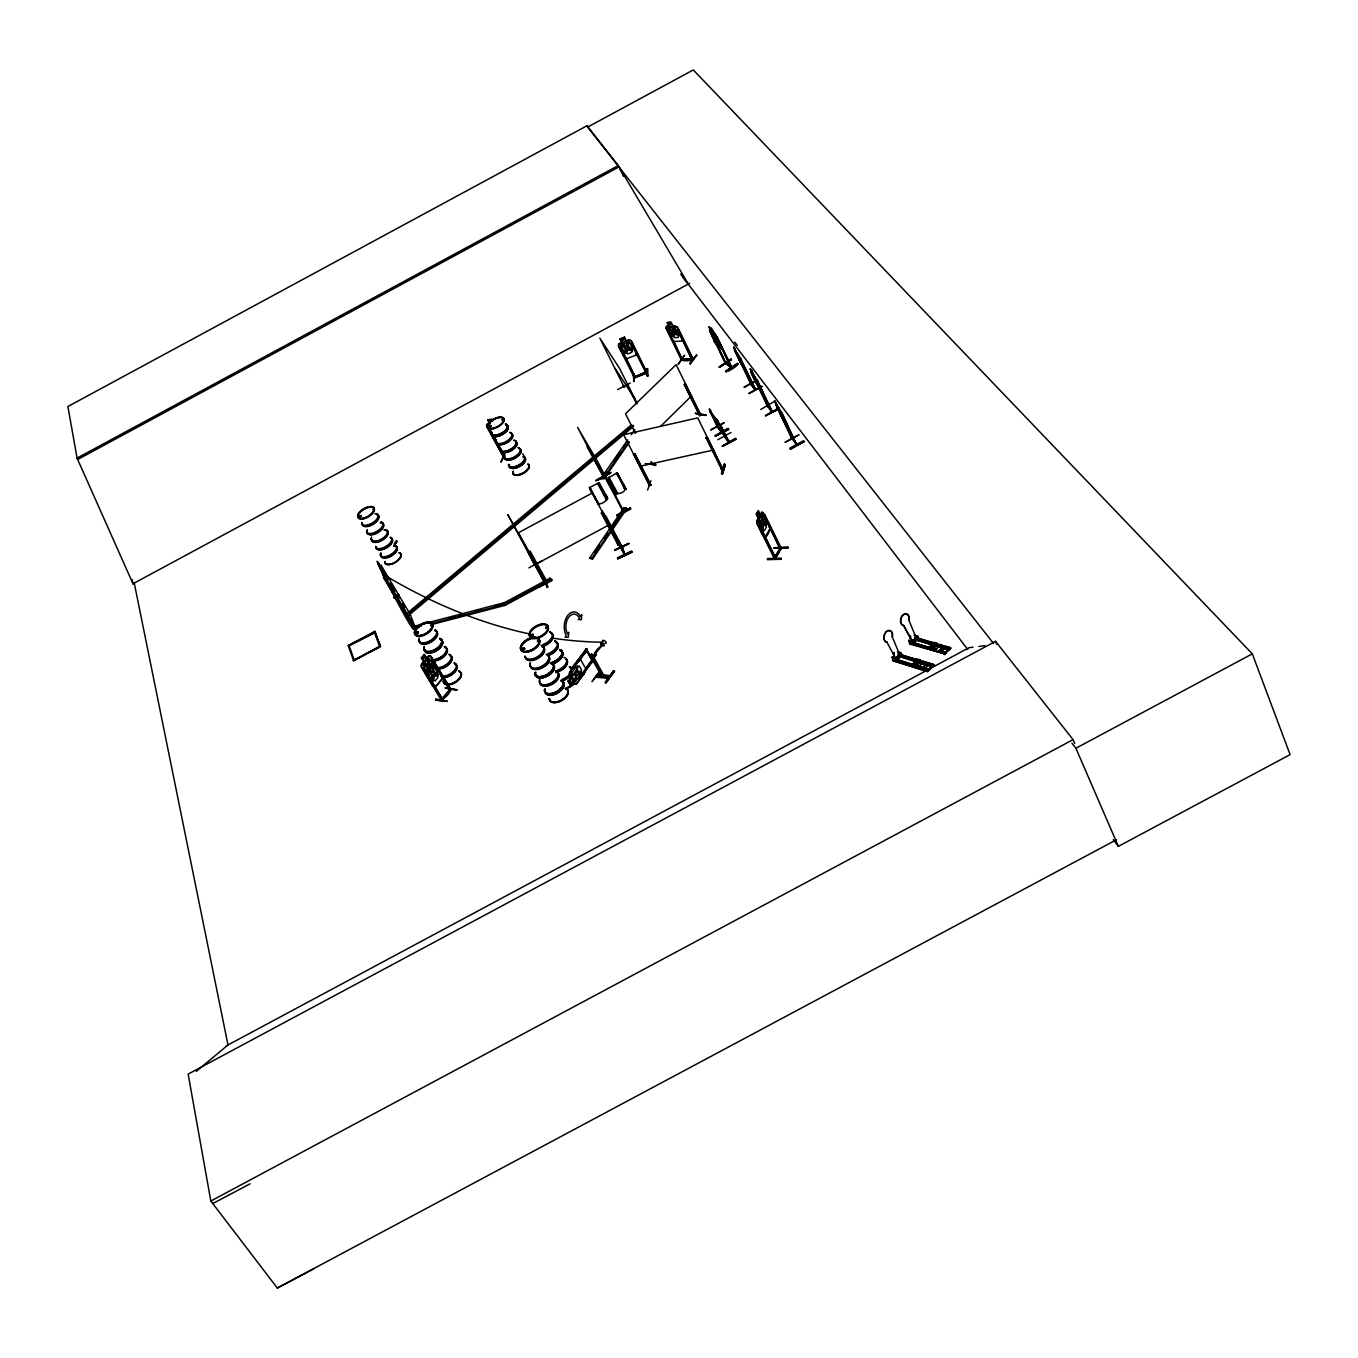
<?xml version="1.0" encoding="UTF-8"?>
<svg xmlns="http://www.w3.org/2000/svg" width="1358" height="1358" viewBox="0 0 1358 1358"><rect width="100%" height="100%" fill="white"/><g stroke="black" fill="none" stroke-linecap="round" stroke-linejoin="round"><path stroke-width="1.5" d="M678.355 331.029L691.901 359.87L692.291 358.733M709.538 330.843C713.816 331.488 704.887 324.104 711.253 328.364M709.674 330.758L709.674 329.892M757.136 520.606C755.642 528.703 759.02 511.779 758.002 521.404L761.77 529.094L764.418 530.605L766.37 527.328L765.81 522.287L762.076 514.597L760.344 514.988M681.58 360.379L665.878 327.804L666.422 326.378L669.002 326.226L667.847 327.804L671.259 334.798L674.62 337.684L678.151 337.463L678.593 334.357L670.971 322.202L667.101 322.559L669.121 326.429M623.729 553.928L624.273 552.927L625.087 554.862L592.292 492.971L518.4 532.76L546.578 583.431L545.492 582.141M621.37 547.121L621.183 546.255M605.617 515.633L622.643 547.97L621.115 546.306M414.309 628.279L384.399 577.659M673.229 330.877C671.769 325.105 677.489 326.938 674.485 331.708L679.153 335.986L674.111 332.557C675.707 338.566 669.85 336.75 672.889 331.776L668.442 327.634L673.11 330.775M427.974 669.358L425.886 671.667L425.631 674.298L426.022 671.684L433.083 663.332M426.718 658.24L428.687 655.795L430.622 656.067L441.011 673.924L442.352 678.847L435.171 687.25L431.844 684.67L421.235 666.761L421.506 664.13L423.628 661.821M442.046 698.402L449.634 689.966L441.486 700.355L421.37 666.693L421.625 664.147L428.687 655.795L430.537 656.22M894.277 652.536L893.632 653.554M893.836 652.689L894.26 653.775M910.539 637.021L910.573 635.951M910.522 636.512L910.369 637.258M591.511 655.337L590.679 656.508L592.292 656.949L595.177 652.909L596.196 654.777L594.142 657.595L596.196 654.777M775.605 404.395L775.503 403.428L780.426 410.439L796.823 445.203L781.597 411.966M792.308 437.938L791.307 437.599L791.85 438.311M791.884 438.94L775.673 404.192L792.817 439.143M544.762 583.397L507.875 514.699L535.663 564.962M545.509 583.346L544.745 581.971M546.442 627.04L545.984 628.109L547.172 626.904M547.002 626.87L545.967 627.922M772.515 411.932L756.983 379.646L771.819 412.153M537.479 641.655C538.736 640.008 537.972 641.417 537.632 640.636M538.651 640.925L537.479 640.925L538.413 640.925M538.888 640.908L537.938 640.263M752.366 374.587L768.255 406.568L751.789 370.802L753.605 375.012M531.946 635.561L531.08 635.137L532.2 634.424M533.134 634.865L532.37 635.782M533.473 634.746L532.098 636.121M522.626 649.396L524.392 648.445M522.253 649.039L524.137 648.971L523.271 647.902M740.331 357.765L755.625 389.678L739.872 358.02L740.738 358.291M754.182 388.201L755.15 388.49L751.212 383.652M737.054 352.961L751.636 384.399L750.584 384.246L755.133 389.865M727.684 441.027L728.771 441.129L724.714 436.156M724.731 436.953L728.737 442.606L722.575 432.489L729.314 442.352L720.759 426.497M724.51 434.543L725.427 437.361L716.532 419.096L720.742 426.276M900.507 654.505L934.134 664.962L927.633 671.667L892.783 660.616L892.342 656.933L895.839 658.036L896.687 659.852L901.44 654.997L897.536 651.636L901.033 652.723L902.085 654.997L896.467 660.769L895.397 658.494L891.9 657.391M927.786 671.548L892.817 660.616L928.006 670.886L893.615 659.869M909.707 643.183L944.676 653.928L909.334 643.947L910.166 643.2M940.296 644.558L934.898 650.788L940.296 644.558L944.099 646.102L938.48 651.891L910.42 642.843L910.624 641.876M928.736 670.529L929.619 669.613L896.008 659.139M927.429 663.977L933.285 665.81L933.252 664.368L929.653 663.247L924.221 669.545L929.653 663.247M917.023 637.87L950.753 648.055L944.404 654.675M945.168 653.86L909.537 642.996L908.909 640.263L912.423 641.349L913.255 643.166L917.974 638.345L917.567 636.07L918.619 638.345L913.034 644.065L911.982 641.791L908.468 640.721M939.719 651.67L945.779 652.808L939.77 650.805M915.037 638.141L950.023 648.784L949.887 647.46L946.288 646.374L940.873 652.621L946.288 646.374M949.921 648.903L950.753 648.055M719.91 428.636C727.515 443.964 708.367 411.151 721.76 431.742M717.279 426.718L721.353 430.927M781.41 558.172L767.423 558.511L767.406 559.683L781.393 559.19M767.643 559.241L781.41 559.326M428.16 669.358L427.414 672.448L431.725 679.662L435.069 680.952L437.887 677.591L437.565 672.719L433.27 665.522L430.995 666.014M502.104 419.486L503.224 419.215L502.579 420.08M502.884 419.452L501.883 419.826M490.476 426.616L489.423 426.089M491.036 425.903L488.812 427.108M488.676 427.159L490.153 426.395M490.102 426.361L489.915 426.972M431.538 625.172L430.944 626.106M431.538 625.461L430.469 625.257L431.555 625.325M417.602 633.405L417.432 632.013M418.128 633.337L418.281 632.081L417.008 632.098M418.536 632.794L417.687 631.962M417.619 632.862L416.142 632.828M586.979 446.476L603.886 477.575L577.54 427.329L597.588 461.465L624.018 511.881M431.844 624.493L504.514 605.498L505.023 603.614L504.48 602.646L413.698 626.428L413.104 628.313L413.664 629.246L417.704 628.194M595.211 653.894C594.261 649.939 605.057 643.505 602.035 644.286M602.833 644.66L595.144 653.809M504.514 605.498L504.48 602.646L550.007 578.152L550.55 579.119M603.886 477.575C576.573 489.287 628.126 463.231 605.04 476.013M624.12 385.944L623.254 385.655L624.765 386.894M373.28 509.488C373.297 509.25 372.516 509.386 372.958 509.708M722.388 468.154L721.013 468.799L722.965 469.715L707.433 437.48L706.16 437.768L721.998 469.461M721.454 473.467L724.34 464.13L721.539 473.45L722.558 473.942L725.342 464.589L724.255 464.13M724.731 464.657L721.845 473.976L725.359 464.623M722.507 473.891L725.308 464.555M360.447 515.853L359.904 516.566M359.717 517.092L359.7 516.566M618.892 543.03L617.551 544.117M413.664 629.246L413.698 626.428M449.447 689.643C452.333 686.469 446.782 690.916 450.415 690.577L431.233 659.326L432.065 658.358L451.179 689.609L442.148 700.27M442.284 698.182C439.143 701.22 449.159 696.399 450.754 689.508L430.622 656.067M779.509 547.97C781.274 544.592 779.594 551.195 781.342 548.276L765.063 515.106L763.994 516.091L780.595 549.362L763.162 512.696L761.787 512.339L760.497 514.716M780.103 549.379L779.933 547.223M780.527 548.428C777.455 556.135 773.602 560.973 775.045 556.644M649.718 485.129L648.717 484.466L650.906 484.942L634.746 453.708L633.507 453.979L649.548 485.638L650.652 484.908M608.724 678.219L595.924 677.303M547.121 581.631L545.627 582.395L546.561 583.397M648.717 484.466L650.193 483.838M647.613 490L650.889 480.817M595.992 676.097L609.199 677.727L596.4 676.691M650.805 485.264L634.746 453.708M718.263 423.068L725.189 436.733L716.26 418.977L717.737 421.099M620.08 338.974L624.391 337.208L626.174 341.197L628.941 341.605L632.421 348.548L631.742 352.35L627.736 353.912L624.103 351.79L620.64 344.847L622.151 342.776L620.08 338.906L621.947 342.708L619.027 343.778L618.331 345.713L634.441 377.948L634.016 376.421L635.188 376.047M619.146 343.88L618.484 345.713L623.458 355.575L626.496 358.818L636.562 354.896L636.189 350.568L636.393 354.811M435.612 700.083L447.274 701.373L435.629 700.134L435.765 698.912L447.274 701.373M699.438 415.633L699.896 413.494M591.63 655.812L603.308 677.133L604.293 676.114L603.376 677.218L592.224 656.78M593.039 655.931L604.242 676.25M586.011 669.104L583.787 674.043L586.011 669.104L580.63 659.649L577.082 661.974L569.63 672.159L577.269 662.144M504.514 455.915L503.02 456.526L504.972 457.018M504.124 454.913L501.085 461.907L504.786 454.862M501.068 461.89L504.582 454.811M491.783 435.697L495.008 439.041M491.868 419.079L487.794 420.012L489.78 423.679M488.727 427.804L487.607 428.059L488.727 427.804L504.836 457.323L503.716 457.561M487.794 420.012L489.983 423.764L487.132 424.409L486.588 425.92L503.818 457.629L504.107 456.322M645.186 463.604L655.71 465.013L651.45 463.638M571.226 674.722L575.894 672.94L577.727 665.827L576.946 672.957C582.141 668.408 583.431 675.537 576.794 674.637L574.994 681.444L575.724 674.688L572.108 675.978L571.226 674.722A10.304 5.67 -29.4 0 1 563.146 680.731M929.008 669.867L896.076 659.462M932.98 666.184L932.148 666.948L899.217 656.593M934.083 665.047L897.944 653.894M946.22 652.825L945.44 653.571M949.615 649.277L943.844 647.342M545.899 627.719L546.68 626.768M522.626 649.09L523.747 648.258M531.165 635.561C530.672 638.498 535.833 631.928 531.946 635.646M524.765 648.92L523.73 647.817M532.981 635.391L532.964 634.441M619.061 543.981L618.756 542.725L617.483 543.319L617.992 544.931L619.367 543.862M715.785 334.9L730.927 367.695L716.718 336.512L732.132 367.746L725.783 363.35M725.461 363.027L724.714 362.586L731.606 368.035M726.343 363.825L716.82 343.93M416.567 632.336C413.715 636.07 420.946 632.37 416.77 632.2M545.644 582.056L547.019 581.309M546.12 583.261L547.766 582.701L546.697 581.394M546.968 581.699L545.831 582.31M546.289 583.142L547.512 582.888M788.03 547.936L773.754 547.749L788.37 547.308M774.416 557.731L780.171 548.513L774.79 556.899M775.707 557.951L759.377 524.629L758.799 525.597L775.095 558.902L781.291 548.174M502.749 419.775L502.681 419.435M491.002 426.106L489.236 427.193L489.169 426.022M764.978 537.14L769.918 528.822L768.543 523.713L770.037 528.873C764.452 546.714 761.363 530.248 756.847 523.22L774.518 558.953M756.983 520.606L761.94 512.322M759.377 524.629L758.799 525.597M765.063 515.106L763.994 516.091M758.375 518.264L756.219 514.105L758.341 510.591L760.497 514.971M758.528 518.264L756.372 514.105L758.477 510.846M442.793 699.523L423.73 668.051L422.881 669.036L442.063 700.355M450.381 688.591L449.057 689.592M394.227 543.93L396.18 540.79M394.465 544.49L397.045 541.265L394.143 545.984M394.041 545.916L397.011 541.231M633.762 376.845L635.204 376.285L634.033 376.777M589.576 558.189L623.78 507.943L626.174 507.875L626.683 508.843L592.512 559.123L589.576 558.189L591.986 558.155L626.174 507.875M594.821 552.231L599.54 545.305M604.242 538.362L607.79 533.168M612.492 526.242L619.571 515.853M621.93 512.39L623.78 507.943M602.969 477.048L606.568 471.871M613.782 461.533L619.774 452.91M623.373 447.75L625.766 444.287M629.28 442.453L604.089 478.678L601.781 478.78L601.271 477.829L603.597 477.727L628.788 441.503M601.271 477.829L627.685 439.89M631.283 434.73L634.882 429.552M690.17 363.876L696.467 355.083M689.813 363.35L696.535 355.117M696.96 355.083L690.051 363.961M613.901 671.344L605.515 682.802L614.427 671.412L605.515 682.802L613.426 670.75L614.478 671.48M605.227 682.14L613.527 670.801M606.177 682.785L614.376 671.378M691.68 358.699L682.48 359.497L692.597 358.631M599.438 671.361L592.02 681.682L599.625 671.854M590.866 656.848L592.139 655.286L591.392 653.911C589.083 657.645 594.583 656.27 595.177 652.909M591.562 656.576L593.039 655.354L594.142 657.595M585.943 668.085L592.19 659.581M592.563 659.479L592.495 661.94L591.952 660.854M578.44 678.27L592.699 659.649M591.782 661.652L592.597 660.548L579.068 679.373L593.293 660.599L592.054 661.906M670.716 337.938L673.704 341.588L670.903 337.819M699.234 414.563L700.27 413.63L700.83 414.75L699.879 415.684L684.296 384.501L699.794 415.701M586.418 650.805L585.943 649.956C588.523 647.715 583.957 648.564 585.909 650.94M572.974 668.476L587.352 649.922L572.974 668.476L572.363 667.372L586.554 648.598M590.815 655.201L591.749 653.945L592.495 655.303M673.704 341.588L682.667 340.96L677.269 327.057L672.736 326.073M692.02 359.87L677.421 329.128L678.474 329.06L693.344 359.378L681.818 360.04M678.474 329.06L677.201 329.434M572.363 667.372L586.758 648.852M797.282 444.83L792.478 438.379M667.151 329.79L668.187 329.722M666.422 326.378L675.282 325.954L677.184 327.159M570.343 685.247L567.95 681.207L571.073 677.455L570.75 674.179L576.013 667.151L579.374 666.167L581.462 669.918L580.341 674.926L575.113 681.954L573.042 681.207L570.207 685.247L573.161 681.478M583.702 673.941L576.233 683.94L574.621 684.008M583.838 673.941L576.42 684.143L574.553 684.194L569.443 674.756C568.085 668.085 573.297 681.139 568.085 681.224M772.447 411.881L767.881 405.753M774.349 556.78L775.146 557.866L758.884 524.646M728.652 441.197L724.866 436.156M728.295 442.08L726.819 438.77M586.113 648.801L602.341 677.167M717.669 425.75L718.484 427.43L709.368 409.182L710.862 411.763M755.048 388.49L750.753 383.89M754.692 389.423L739.159 356.237L734.627 349.77L734.746 350.737M750.431 383.482L750.55 382.667M547.155 627.583L546.255 626.955M531.114 635.782L531.317 634.797M530.927 635.357L531.827 634.593M432.234 672.176C430.775 668.968 422.711 672.431 432.2 674.128C431.437 684.534 435.392 681.648 433.304 674.23C437.972 679.085 440.518 672.431 433.44 672.617L432.71 665.963L432.099 671.82M425.852 665.488L428.687 662.144M428.025 665.081L428.636 658.46L429.349 665.131C438.549 667.151 431.929 670.428 428.941 666.642M429.196 666.761C431.437 673.704 427.227 677.455 428.093 666.642C418.756 664.385 426.293 661.872 428.313 664.979M457.035 689.813L445.017 688.014L456.933 689.779M445.899 688.031L456.492 690.187M436.784 666.439L438.125 671.395L430.944 679.798L427.464 677.167L430.927 679.577M423.272 669.104L424.12 668.102M431.606 659.394L432.455 658.409M424.256 654.59L426.565 658.477L428.873 657.985L433.185 665.216L433.491 670.105L430.639 673.449L427.244 672.142L422.915 664.911L423.696 661.821L421.184 657.917L424.392 654.352L426.684 658.494M416.38 632.489L415.786 633.575L417.161 633.643M622.558 547.936L621.251 546.833M543.964 579.187L547.257 587.386L548.038 586.995L543.998 579.17M547.257 587.335L544.337 579.815M359.463 517.313L359.446 515.887M360.277 516.702L360.77 515.446M631.097 340.688L647.053 373.077L631.215 340.569L629.043 339.856L626.259 341.028L624.391 337.208M634.424 377.626L647.308 372.635M620.555 347.461L635.476 377.558L620.555 347.207L619.384 347.92L620.555 347.207M646.697 371.888L635.357 376.607L646.764 371.549M646.612 371.888L645.491 372.024M645.593 371.939L646.153 373.416L631.012 343.133L632.183 342.657L631.012 343.133M591.749 655.558L593.225 655.693M895.601 660.344L927.582 670.224L933.252 664.368M940.67 652.163L944.268 653.266L949.887 647.46M912.983 664.079L916.99 659.275L911.574 665.539M920.554 660.378C903.393 674.705 929.653 659.207 916.99 659.275M937.139 643.573C920.096 657.815 946.22 642.351 933.574 642.504L928.193 648.717L933.574 642.504M923.695 661.38L918.263 667.661L923.695 661.38L927.276 662.5L921.827 668.798L927.276 662.5M938.276 651.433L943.878 645.644M912.118 639.686L909.758 642.096L908.909 640.263M909.537 642.996L912.321 640.144M895.397 658.494L899.369 654.454M895.873 658.375L899.624 654.539L892.206 636.732A5.992 4.125 -72.9 0 0 889.269 630.485A5.992 4.125 -72.9 0 0 883.922 635.917A5.992 4.125 -72.9 0 0 886.859 642.164L895.618 658.291M911.982 641.791L915.903 637.802M912.44 641.706L916.175 637.887L908.841 620.08A5.975 4.091 -73.2 0 0 905.939 613.816A5.975 4.091 -73.2 0 0 900.626 619.214A5.975 4.091 -73.2 0 0 903.545 625.461L912.44 641.706L903.8 625.546A5.975 4.091 -73.2 0 1 900.897 619.299A5.975 4.091 -73.2 0 1 906.21 613.901A5.975 4.091 -73.2 0 1 909.096 620.148L908.841 620.08M651.042 463.995L651.636 462.993M655.32 465.539L655.524 464.385L651.433 463.74M705.753 415.497L695.211 413.172L706.262 414.988M792.868 439.211L776.742 406.602L777.659 406.925M450.449 689.711L450.075 688.387M634.865 432.879L636.07 432.099L635.221 432.947M684.296 384.501L685.484 383.737L684.653 384.552M660.582 426.361L691.494 395.976M503.733 457.29L486.436 425.903L487.047 424.205L489.831 423.577M633.745 373.705L634.305 381.343M633.422 374.418L633.762 381.581M523.051 649.769C528.041 648.038 519.859 647.308 523.085 649.973M522.915 648.36L522.406 649.311M631.504 424.748L408.011 612.577L409.522 613.324L633.151 425.309M411.813 610.794L418.281 605.345M421.523 602.612L426.378 598.538M429.62 595.822L434.475 591.732M437.717 589.016L452.282 576.76M455.524 574.044L460.379 569.953M463.604 567.237L468.476 563.146M471.701 560.43L476.556 556.339M479.798 553.623L486.283 548.174M489.508 545.458L494.38 541.384M497.605 538.651L502.46 534.577M505.702 531.844L510.557 527.77M515.412 523.679L518.654 520.963M523.509 516.872L528.364 512.798M531.606 510.065L536.461 505.991M539.703 503.275L544.558 499.184M549.413 495.093L552.655 492.377M557.51 488.303L560.752 485.57M565.607 481.496L570.462 477.405M573.704 474.689L578.559 470.598M583.414 466.524L586.656 463.791M599.608 452.91L602.833 450.194M609.318 444.745L612.56 442.029M617.415 437.938L620.657 435.222M625.512 431.131L628.737 428.415M410.082 614.257L633.626 426.242M196.333 1071.326L227.991 1044.964L134.238 582.989L132.948 583.685L77.067 458.104L67.9 406.517L586.995 125.751L618.297 165.557L688.336 284.077L680.681 274.146M595.245 498.148L589.864 487.505M721.675 469.63L722.965 469.257M649.396 485.281L650.771 484.976M359.344 516.176L360.277 515.599M534.865 563.502L535.442 563.281M577.133 662.127L580.732 659.869M731.3 359.497L719.214 367.084L731.045 359.395M731.402 359.632L719.468 367.237L731.045 359.327M730.587 366.779L726.021 363.061M725.63 371.192L737.53 363.418C739.77 365.115 725.834 373.45 725.698 371.277L737.598 363.486M717.296 336.903L716.311 336.784M716.905 345.085C705.77 331.641 731.792 358.308 716.769 345.068M720.725 345.153L721.692 348.531M719.214 367.118L731.079 359.021M713.086 332.116L718.823 342.912L715.259 337.989C718.62 349.278 705.77 320.641 714.41 336.258L713.884 333.508L718.416 343.727L713.969 338.651M788.03 547.732L773.822 547.732M416.838 632.234L417.992 632.302M417.704 633.422L416.329 633.388L417.84 632.455M430.944 625.019L430.792 625.376M682.327 359.174L681.258 359.276M667.966 330.011L682.565 360.379C680.596 355.558 678.389 363.571 693.123 359.717L677.269 327.057M678.151 363.995L684.585 355.202L678.355 364.402M609.759 675.758L596.943 674.756L610.115 676.25M610.489 675.809L596.943 674.756M709.64 410.727L717.822 427.193L711.982 414.529M713.799 416.617L721.794 432.676L717.364 426.582L718.45 427.346M716.922 421.082L725.189 436.733M724.035 422.644L710.862 429.773M710.964 429.977L724.137 422.813M721.2 431.471L717.873 426.14M715.394 436.156L728.89 429.298L715.394 436.105L728.346 428.364L715.089 435.511L715.581 436.393M731.011 432.506L717.754 439.72M722.558 446.442L735.917 439.228L722.337 446.171L735.374 438.278L735.934 439.262M624.239 387.268L599.846 338.142L619.503 368.307L636.987 403.071M617.618 389.593L630.231 383.041M628.177 386.775L636.529 403.309M757.051 379.748L744.371 387.454M757.408 380.189L744.099 387.064M761.923 386.215L748.835 393.226M602.986 475.826L603.224 477.761M596.603 480.376L609.691 473.28M606.822 480.376L622.813 511.185M767.372 404.837L767.796 406.823L751.314 372.211C748.122 370.157 768 403.36 760.752 388.592M760.803 409.454L773.805 401.781M779.102 408.775L765.572 415.735L778.609 407.909M779.203 408.283L765.572 415.735L779.136 408.826L777.132 406.483M530.248 551.297L529.009 551.976L530.248 551.297L547.63 582.769L546.442 583.448M601.305 513.069L602.697 512.628L601.305 513.069L617.992 544.931M616.787 515.242L630.197 507.909L630.757 508.927L617.296 516.176L616.753 515.191L630.248 507.994M785.196 442.148L798.793 434.781M785.297 442.318L798.877 434.95M617.398 540.501L618.162 540.094L622.236 547.07L621.472 547.495L617.177 539.856M790.509 449.125L804.14 441.639L790.492 449.108L789.915 448.106L803.613 440.739L804.174 441.723M617.992 544.609L619.214 543.947M618.128 544.847L619.367 544.185M586.995 125.751L587.641 127.092L693.293 69.937L1252.314 653.86L1290.1 754.624L1118.381 846.357L1113.22 839.634M77.067 458.104L618.297 165.557M77.898 459.377L618.959 166.932M132.116 579.543L132.965 583.77L689.643 283.364M132.965 583.77L134.255 583.057M710.794 411.185L714.036 417.415M717.958 427.057L710.268 411.661L711.592 413.29M711.253 413.036L710.692 411.491M712.678 415.056L719.825 428.805M713.748 416.295L714.919 418.366M717.533 422.134L718.586 423.255M717.72 421.031L716.413 418.909M719.757 424.85L720.996 427.312M717.177 421.472L720.708 426.174M721.743 428.347L720.555 426.259M528.024 551.908L545.271 583.108M528.839 567.882L542.317 560.599M538.328 587.148L552.146 580.07L538.498 587.488M538.447 587.386L551.704 579.255L538.396 587.284M738.888 358.902L742.436 364.725L733.626 347.258L735.153 349.549M735.476 351.213L733.88 347.359M736.155 352.639L737.632 354.591M739.567 361.007L734.678 350.619M413.8 628.788C413.952 637.021 359.683 530.129 382.837 570.462M745.287 369.919L739.601 360.99L741.977 365.251M751.806 370.87L750.142 368.918L751.721 371.277M750.94 371.532L755.659 378.237M752.705 374.384L754.233 376.387M754.59 376.302L771.989 412.238L767.423 406.008M383.262 577.388L414.394 628.465M755.829 378.118L771.938 412.187M756.287 382.701L762.127 391.885M761.974 392.004L760.819 388.677M590.543 490.289L589.644 487.59L597.52 483.38L604.344 495.772M609.063 477.541L616.804 472.974L620.351 479.001M394.567 596.281L395.042 597.197M792.325 438.498L774.535 400.916L776.284 402.97M776.131 402.987L785.535 423.102M778.015 407.01L783.668 419.079L779.899 412.883M598.063 503.088C598.165 506.127 608.469 500.678 605.753 498.844M617.16 492.699C619.723 495.432 629.416 489.474 623.746 485.349M353.708 661.125L348.242 645.627L374.859 631.3L380.596 646.663L353.318 660.514L380.223 646.035L374.859 631.3M349.125 645.644L374.655 632.726L349.125 645.644L354.319 660.311L379.697 646.646L374.265 632.098M375.232 631.928L348.242 645.627M780.527 414.988L786.638 424.562L780.561 414.971M785.331 421.269L786.638 424.562M535.816 564.283L609.131 524.833M519.588 595.772L532.336 588.914M505.142 604.072L550.72 579.56L551.246 580.528L505.685 605.04L504.48 602.646M226.26 1045.898L969.069 647.698L973.041 647.189M1074.738 743.488L1073.075 739.635L995.55 641.349L188.151 1074.11L210.829 1201.015L277.321 1288.063L313.664 1268.864M210.829 1201.015L1073.075 739.635M1071.988 743.267L1075.892 748.241L1252.314 653.86M381.106 565.251L379.917 565.879L384.297 577.795L385.502 577.167L381.106 565.251L410.303 614.495L414.903 626.683L413.715 627.311L411.763 622.083M395.755 596.417L396.977 598.471M409.148 615.123L410.303 614.495M277.321 1288.063L1116.395 839.77M212.782 1203.561L250.076 1183.82M722.931 469.681L697.791 417.874L623.645 434.747L649.531 485.247M603.869 515.14L603.427 512.934L605.515 518.858M603.733 513.613L622.1 548.259M604.887 517.143L606.347 521.116L605.464 518.773M607.162 520.861L605.736 518.62L609.436 524.035L613.68 534.696L611.592 528.754M628.703 543.285L614.665 549.973L628.941 543.709M614.936 550.448L628.907 543.506M622.405 547.291L624.527 555.167L602.816 513.205M617.856 558.817L631.996 552.112L631.487 551.025L617.381 557.765L617.839 558.766L631.979 552.078M360.023 516.991L361.33 515.565L359.225 516.736M394.839 591.426L390.272 583.312M933.285 665.81L927.582 663.875M910.471 642.843L935.832 650.482M620.283 339.042L624.307 337.463M629.043 339.924L619.027 343.778M442.369 699.353L423.73 668.051M647.189 372.941L634.576 377.863M647.528 376.353L647.817 368.884L646.798 368.578L647.528 376.353L646.798 368.578M695.568 413.63L705.837 415.276M700.355 414.716L685.128 383.686M531.963 634.39L532.862 634.305M532.183 635.985L530.723 635.917L531.946 636.053M448.547 618.382L454.591 616.804M458.631 615.751L464.674 614.172M474.774 611.524L480.817 609.946M494.94 606.245L500.983 604.666M413.104 628.313L421.184 626.191M431.284 623.56L503.971 604.548M733.761 347.173L751.314 383.856M767.83 405.872L750.295 368.833M725.868 364.165L709.182 326.888M633.405 454.302L634.644 454.03M706.058 438.091L707.331 437.802M639.839 466.303L713.595 450.024M721.013 468.799L722.982 469.63M504.361 455.932L503.241 456.509M682.565 360.379L673.738 341.062M693.004 359.785L692.325 358.682M682.123 359.938L666.031 327.838M750.482 383.584L750.584 384.246M751.127 383.856L755.625 389.576M978.982 646.442L984.923 645.678M724.748 436.224L729.212 442.352L721.217 426.242M721.675 432.693L719.774 428.721M667.287 322.661L670.835 322.44M774.366 547.8L788.37 547.342M647.172 369.053L647.596 376.2M624.748 554.149L605.464 518.569M731.555 367.288L716.718 336.512M490.136 425.58L491.172 425.818M593.106 655.71L591.969 655.727L603.665 677.031M928.516 670.75L927.582 670.224M898.368 654.862L923.593 662.772M434.866 663.57L432.947 663.315L430.893 665.76L428.704 661.889L425.546 665.454L427.855 669.341M432.981 663.502L434.798 663.739L440.892 674.009M438.125 671.395L436.563 666.523M649.616 463.774L655.846 465.03M604.225 514.971L602.035 510.914M761.787 512.339L763.281 512.849M914.07 635.001L917.567 636.07M914.477 637.275L950.634 648.173M916.616 639.058L939.957 646.17M915.954 638.973L949.666 649.192L948.784 650.024L949.174 649.26L916.005 639.295M915.886 639.839L931.452 644.575M935.339 645.763L948.936 649.922L915.733 639.941M913.255 642.555L928.787 647.308M932.674 648.496L936.562 649.701L912.576 642.47M892.206 636.732L892.461 636.817A5.992 4.125 -72.9 0 0 889.524 630.553A5.992 4.125 -72.9 0 0 884.177 636.002A5.992 4.125 -72.9 0 0 887.13 642.249L886.859 642.164M912.627 642.792L935.951 649.939M939.838 651.127L945.66 652.909M898.521 654.76L923.712 662.653M893.225 653.47L894.718 657.204M899.42 655.625L932.539 666.167L899.471 655.948M895.805 660.107L911.456 664.894M915.173 666.235L925.019 669.188M531.555 636.036L532.845 634.492M709.827 328.008L711.083 328.857M710.438 329.298L711.694 330.13M709.555 329.977L715.836 334.883L711.269 328.297L713.086 332.201M431.929 684.517L435.273 687.063L442.08 678.796L440.773 673.992M780.137 549.243L763.128 512.866M623.458 355.507L626.53 358.648M762.313 534.135L765.131 537.14M501.594 450.822L501.747 450.245M624.799 554.132L622.151 547.206M617.364 473.076L624.595 487.098M625.003 489.525L618.739 477.303M737.004 353.216L738.26 355.355M587.641 127.092L993.581 643.522M608.944 477.218L617.873 493.803M792.003 438.634L796.773 445.135M734.712 342.131L737.292 345.492M749.124 393.65L762.178 386.555M683.227 277.609L967.745 649.48M774.535 400.916L776.182 403.377M734.967 349.566L735.764 350.839M751.381 370.989L752.332 372.601M775.825 403.054L776.81 404.718M617.16 493.956L608.316 477.405L608.825 478.576M739.618 359.853L740.976 361.635M756.202 381.683L757.611 383.533M780.68 413.918L782.174 415.871M745.423 369.851L739.737 360.905M598.522 482.667L607.382 499.218M598.199 483.21L607.077 499.778L606.381 498.658M396.74 595.313L397.334 596.468M396.808 595.653L396.604 595.16M398.284 594.38L398.963 595.398M397.351 594.906L397.554 595.245M607.875 498.793L599.268 482.803M709.504 409.098L710.947 411.168M716.939 420.165L717.805 421.404M710.268 411.661L713.646 416.465M718.908 424.358L720.266 426.276M715.496 421.71L716.837 423.611M722.422 431.589L723.78 433.508M718.331 426.684L714.783 420.691M717.941 426.989L721.336 431.844M589.627 487.59L594.244 495.857M589.287 487.794L597.028 501.951M598.097 502.935L598.793 504.056L597.571 501.594M602.901 513.562C596.909 498.793 620.946 549.735 608.095 522.643L609.606 525.071M615.14 368.374L635.052 399.082M609.793 527.159L610.998 529.043L610.166 526.683M724.799 362.62L725.291 363.808M735.68 438.855L722.337 446.12M617.33 473.042L624.035 485.196M622.677 483.329L626.055 489.406M354.319 660.311L379.697 646.646M616.159 493.395C617.483 494.889 607.858 476.998 608.316 478.848M615.53 493.582L616.226 494.685L607.416 478.423M753.52 374.893L759.088 386.674L755.455 380.698M398.692 594.668L398.726 595.16M385.01 574.111L388.252 579.577M397.045 594.464L399.201 598.097M402.426 603.529L404.582 607.162M377.914 563.485L381.174 568.951M385.502 577.167L414.903 626.683M431.233 659.326L450.109 690.781M393.514 597.147L394.278 598.131M593.769 458.325L614.088 493.056M617.5 474.01L619.231 477.014M625.325 488.337L623.611 485.332M617.788 475.623L616.328 473.263L616.838 474.451M623.763 487.42L624.527 488.744M613.68 534.696L611.881 531.572L613.748 534.424M737.852 354.268L754.946 389.882M617.788 475.606L618.756 477.32M591.273 489.899L589.898 487.505M573.178 681.207L574.757 684.025M568.255 681.241L570.36 684.992M572.804 667.406L573.416 668.509M578.898 678.304L579.51 679.407M594.091 659.292L600.202 670.377M586.181 648.683L591.239 657.866M594.821 652.875L595.839 654.76M591.664 491.868L592.75 493.888M488.863 427.498L490.883 431.182M492.886 434.883L498.929 445.95M776.742 404.956L774.688 400.831M522.711 453.674L524.544 457.103M594.464 495.738L598.046 503.105M591.986 558.155L592.512 559.123M595.398 498.013L597.35 501.764M592.818 493.803L589.762 487.878M595.042 498.182L596.128 500.219M592.512 493.989L590.526 490.238M803.851 441.248L790.186 448.649M596.705 480.545L609.776 473.45M603.597 477.727L604.089 478.678M604.344 495.772L606.33 499.676M605.991 494.889L606.89 496.604M597.011 501.917L598.267 504.361M624.035 485.162L625.97 489.118M623.186 485.604L624.069 487.335M651.314 462.026L651.891 463.197L650.957 461.975M634.882 432.268L625.478 413.834L676.114 364.64L700.728 414.801M628.533 387.302L636.885 403.835M550.007 578.152L551.246 580.528M609.25 524.103L609.623 525.054M617.652 473.959L618.314 475.334M617.33 474.112L617.958 475.487M525.156 545.916L534.526 564.775M706.16 437.768L721.828 469.596M631.776 551.569L617.72 558.427M714.257 416.363L724.629 437.106L724.137 435.884M597.622 483.669L598.046 484.534M619.859 168.816L623.492 176.319M607.45 521.251L604.531 515.191L604.887 516.142M725.732 364.114L709.572 330.673L714.393 340.977M394.193 597.707L393.65 596.977M751.144 384.704L734.474 349.838M892.342 656.933L893.208 658.749M617.296 474.129L616.838 472.94M505.023 603.614L505.685 605.04M995.55 641.349L996.806 644.167M1075.892 748.241L1118.381 846.357M379.765 565.607L384.433 577.693M378.509 563.163L383.958 577.184M608.52 523.56L609.352 525.902M720.657 345.085L721.811 348.446M710.421 411.593L710.557 412.526M717.313 421.387L717.601 422.253M681.954 337.242L682.446 340.926M602.952 642.181A671.276 442.793 67.1 0 1 553.453 638.277M528.652 633.762A671.276 442.793 67.1 0 1 382.684 574.044M514.122 440.298A9.065 4.295 -28.5 0 1 514.886 446.069A9.065 4.295 -28.5 0 1 504.616 451.603A9.065 4.295 -28.5 0 1 500.338 447.733M500.491 448.004A9.065 4.295 -28.5 0 0 509.318 450.533A9.065 4.295 -28.5 0 0 515.565 441.044A9.065 4.295 -28.5 0 1 509.352 450.601A9.065 4.295 -28.5 0 1 500.525 448.072M511.796 434.119A9.065 4.278 -28.5 0 1 506.585 443.048A9.065 4.278 -28.5 0 1 496.4 442.419M510.336 433.083A9.183 4.329 -28.5 0 1 511.1 438.906A9.183 4.329 -28.5 0 1 500.678 444.524A9.183 4.329 -28.5 0 1 496.349 440.62M510.099 432.659A9.183 4.329 -28.5 0 1 510.863 438.481A9.183 4.329 -28.5 0 1 500.457 444.1A9.183 4.329 -28.5 0 1 496.128 440.196M509.759 432.251A9.065 4.261 -28.5 0 1 510.506 437.989A9.065 4.261 -28.5 0 1 500.236 443.54A9.065 4.261 -28.5 0 1 495.976 439.686M505.838 424.782A9.2 4.312 -28.5 0 1 506.585 430.588A9.2 4.312 -28.5 0 1 496.145 436.207A9.2 4.312 -28.5 0 1 491.834 432.336M505.617 424.341A9.2 4.312 -28.5 0 1 506.347 430.147A9.2 4.312 -28.5 0 1 495.925 435.782A9.2 4.312 -28.5 0 1 491.596 431.895M513.969 440.145A8.997 4.261 -28.5 0 1 514.733 445.865A8.997 4.261 -28.5 0 1 504.548 451.365A8.997 4.261 -28.5 0 1 500.287 447.512M513.256 471.379A8.997 4.346 -28.5 0 0 522.066 473.993A8.997 4.346 -28.5 0 0 528.211 464.504A9.014 4.346 -28.5 0 1 522.066 473.976A9.014 4.346 -28.5 0 1 513.222 471.362M527.939 464.029A8.98 4.329 -28.5 0 1 522.847 472.974A8.98 4.329 -28.5 0 1 512.696 472.244M518.043 447.546A9.031 4.295 -28.5 0 1 518.807 453.317A9.031 4.295 -28.5 0 1 508.571 458.834A9.031 4.295 -28.5 0 1 504.293 454.947M515.751 441.401A9.065 4.295 -28.5 0 1 509.505 450.873A9.065 4.295 -28.5 0 1 500.678 448.344M518.383 447.936A9.15 4.363 -28.5 0 1 519.163 453.81A9.15 4.363 -28.5 0 1 508.792 459.394A9.15 4.363 -28.5 0 1 504.446 455.456M524.12 456.661A9.133 4.38 -28.5 0 1 518.926 465.743A9.133 4.38 -28.5 0 1 508.588 465.013M523.051 456.577A9.133 4.38 -28.5 0 1 520.182 465.556A9.133 4.38 -28.5 0 1 508.826 465.438M518.603 448.361A9.15 4.363 -28.5 0 1 515.717 457.34A9.15 4.363 -28.5 0 1 504.344 457.239M515.938 441.825A9.031 4.278 -28.5 0 1 510.778 450.737A8.997 4.278 -28.5 0 1 500.627 450.092A8.98 4.261 -28.5 0 0 510.761 450.72A8.997 4.278 -28.5 0 0 515.938 441.859A8.98 4.261 -28.5 0 1 510.761 450.72A9.031 4.278 -28.5 0 1 500.61 450.092M520.063 449.413A9.031 4.312 -28.5 0 1 515.938 457.765A9.031 4.312 -28.5 0 1 504.972 458.817M508.452 464.504A9.014 4.329 -28.5 0 0 518.637 465.2A9.014 4.329 -28.5 0 0 523.764 456.254A8.997 4.312 -28.5 0 1 519.639 464.606A8.997 4.312 -28.5 0 1 508.707 465.624M528.075 464.198A9.014 4.346 -28.5 0 1 522.966 473.178A9.014 4.346 -28.5 0 1 512.764 472.448M371.583 537.021A9.15 4.363 -30.4 0 0 375.402 541.265A9.15 4.363 -30.4 0 0 385.74 535.697A9.15 4.363 -30.4 0 0 385.468 529.535A9.183 4.38 -30.4 0 1 382.09 539.041A9.183 4.38 -30.4 0 1 371.226 538.634M381.53 522.575A9.302 4.43 -30.4 0 1 381.785 528.822A9.302 4.43 -30.4 0 1 371.277 534.492A9.302 4.43 -30.4 0 1 367.407 530.18M381.292 522.151A9.302 4.43 -30.4 0 1 381.547 528.398A9.302 4.43 -30.4 0 1 371.023 534.067A9.302 4.43 -30.4 0 1 367.152 529.773M376.098 513.528A9.2 4.346 -30.4 0 1 372.55 522.83A9.2 4.346 -30.4 0 1 361.703 522.49M380.919 521.744A9.183 4.363 -30.4 0 1 377.405 531.063A9.183 4.363 -30.4 0 1 366.558 530.689M376.913 514.903A9.2 4.346 -30.4 0 1 373.365 524.205A9.2 4.346 -30.4 0 1 362.518 523.865M376.709 514.359A9.319 4.397 -30.4 0 1 373.111 523.781A9.319 4.397 -30.4 0 1 362.111 523.424M374.825 513.782A9.319 4.397 -30.4 0 1 377.83 518.586A9.319 4.397 -30.4 0 1 368.188 525.444A9.319 4.397 -30.4 0 1 361.873 523M380.121 522.966A9.183 4.363 -30.4 0 1 380.138 531.08A9.183 4.363 -30.4 0 1 367.509 533.27M384.144 529.807A9.183 4.397 -30.4 0 1 384.178 537.955A9.183 4.397 -30.4 0 1 371.532 540.128M399.048 552.689A9.082 4.43 -30.4 0 1 395.636 562.042A9.065 4.413 -30.4 0 1 384.857 561.55A9.116 4.447 -30.4 0 0 395.755 562.229A9.116 4.447 -30.4 0 0 399.167 552.842A9.065 4.413 -30.4 0 1 395.636 562.042A9.082 4.43 -30.4 0 1 384.823 561.55M395.161 545.797A9.251 4.481 -30.4 0 1 395.467 552.095A9.251 4.481 -30.4 0 1 385.01 557.731A9.251 4.481 -30.4 0 1 381.106 553.368M394.923 545.39A9.251 4.481 -30.4 0 1 395.229 551.688A9.251 4.481 -30.4 0 1 384.772 557.323A9.251 4.481 -30.4 0 1 380.868 552.961M390.985 537.428A9.15 4.397 -30.4 0 1 386.317 546.222A9.15 4.397 -30.4 0 1 375.623 547.002M394.55 544.999A9.133 4.413 -30.4 0 1 391.121 554.353A9.133 4.413 -30.4 0 1 380.274 553.894M391.783 538.803A9.15 4.397 -30.4 0 1 386.096 548.191A9.15 4.397 -30.4 0 1 376.285 547.155M390.408 537.683A9.268 4.464 -30.4 0 1 386.877 547.155A9.268 4.464 -30.4 0 1 375.894 546.714M390.153 537.259A9.268 4.464 -30.4 0 1 386.64 546.748A9.268 4.464 -30.4 0 1 375.657 546.306M386.181 530.74A9.133 4.38 -30.4 0 1 382.684 540.06A9.133 4.38 -30.4 0 1 371.871 539.652M384.331 530.129A9.183 4.397 -30.4 0 1 387.319 534.916A9.183 4.397 -30.4 0 1 377.847 541.689A9.183 4.397 -30.4 0 1 371.583 539.228M393.735 546.188A9.116 4.413 -30.4 0 1 393.82 554.353A9.116 4.413 -30.4 0 1 381.225 556.474M435.731 630.248A10.049 5.177 -30.7 0 1 428.483 641.519A10.049 5.177 -30.7 0 1 419.113 637.768M441.282 639.38A10.168 5.262 -30.7 0 1 433.966 650.822A10.168 5.262 -30.7 0 1 424.46 646.985M440.162 639.126A10.168 5.279 -30.7 0 1 436.563 650.024A10.168 5.279 -30.7 0 1 424.307 649.09M435.239 631.012A10.049 5.177 -30.7 0 1 431.657 641.757A10.049 5.177 -30.7 0 1 419.571 640.874M435.035 630.418A10.185 5.245 -30.7 0 1 431.403 641.299A10.185 5.245 -30.7 0 1 419.147 640.416M434.781 629.976A10.185 5.245 -30.7 0 1 431.131 640.857A10.185 5.245 -30.7 0 1 418.875 639.957M444.626 646.951A9.998 5.211 -30.7 0 1 444.915 654.488A9.998 5.211 -30.7 0 1 433.168 660.294A10.015 5.228 -30.7 0 0 444.949 654.522A10.015 5.228 -30.7 0 0 444.66 646.968M444.473 646.663A10.015 5.228 -30.7 0 1 444.779 654.216A10.015 5.228 -30.7 0 1 432.998 660.022M458.902 671.158A9.947 5.296 -30.8 0 1 455.473 681.988A9.947 5.296 -30.8 0 1 443.387 680.952M449.787 655.71A9.981 5.245 -30.7 0 1 450.109 663.264A9.981 5.245 -30.7 0 1 438.379 669.053M454.013 662.857A9.964 5.262 -30.7 0 1 454.336 670.445A9.964 5.262 -30.7 0 1 442.623 676.199M459.089 671.446A9.947 5.296 -30.8 0 1 455.643 682.293A9.947 5.296 -30.8 0 1 443.557 681.241M449.328 654.675A10.117 5.313 -30.7 0 1 449.651 662.331A10.117 5.313 -30.7 0 1 437.751 668.204M448.938 654.267A9.981 5.245 -30.7 0 1 449.26 661.821A9.981 5.245 -30.7 0 1 437.514 667.61M445.101 647.783A9.981 5.211 -30.7 0 1 445.39 655.303A9.981 5.211 -30.7 0 1 433.66 661.091M454.845 664.3A9.964 5.262 -30.7 0 1 455.185 671.87A9.964 5.262 -30.7 0 1 443.489 677.642M454.658 663.706A10.1 5.33 -30.7 0 1 454.981 671.395A10.1 5.33 -30.7 0 1 443.115 677.235M454.387 663.264A10.1 5.33 -30.7 0 1 454.726 670.954A10.1 5.33 -30.7 0 1 442.861 676.793M449.583 655.116A10.117 5.313 -30.7 0 1 449.905 662.789A10.117 5.313 -30.7 0 1 438.023 668.645M444.847 647.291A10.015 5.228 -30.7 0 1 445.152 654.845A10.015 5.228 -30.7 0 1 433.372 660.667M458.749 670.988A9.896 5.262 -30.8 0 1 455.337 681.767A9.896 5.262 -30.8 0 1 443.319 680.731M459.038 671.48A9.896 5.262 -30.8 0 1 455.626 682.259A9.896 5.262 -30.8 0 1 443.608 681.224M602.68 641.791A2.088 1.137 36.4 0 1 603.444 640.365A2.088 1.137 36.4 0 1 605.889 642.011A2.088 1.137 36.4 0 1 605.125 643.437M554.675 640.755A10.389 5.602 -29.4 0 1 556.712 646.714A10.389 5.602 -29.4 0 1 547.936 653.707M551.976 633.965A10.406 5.585 -29.4 0 1 551.942 640.11A10.406 5.585 -29.4 0 1 543.709 646.187M549.617 631.725A10.406 5.585 -29.4 0 1 551.654 637.666A10.406 5.585 -29.4 0 1 542.861 644.677M555.049 641.18A10.524 5.67 -29.4 0 1 557.12 647.24A10.524 5.67 -29.4 0 1 548.242 654.318M550.279 632.624A10.558 5.653 -29.4 0 1 552.333 638.65A10.558 5.653 -29.4 0 1 543.404 645.746M559.7 649.786A10.338 5.602 -29.4 0 1 561.194 656.678A10.338 5.602 -29.4 0 1 550.584 663.4A10.321 5.602 -29.4 0 0 561.194 656.695A10.321 5.602 -29.4 0 0 559.683 649.82A10.372 5.636 -29.4 0 1 561.244 656.695A10.372 5.636 -29.4 0 1 550.584 663.434M556.831 642.385A10.524 5.687 -29.4 0 1 556.831 648.632A10.524 5.687 -29.4 0 1 548.496 654.777M550.007 632.166A10.558 5.653 -29.4 0 1 552.061 638.192A10.558 5.653 -29.4 0 1 543.149 645.288M559.547 649.464A10.372 5.636 -29.4 0 1 561.058 656.389A10.372 5.636 -29.4 0 1 550.397 663.128M566.286 659.581A10.338 5.636 -29.4 0 1 565.624 666.693A10.338 5.636 -29.4 0 1 555.694 672.499M571.395 671.344A10.321 5.67 -29.4 0 1 570.462 673.178M568.968 675.011A10.321 5.67 -29.4 0 1 562.314 679.238M570.428 666.982A10.321 5.67 -29.4 0 1 571.379 668.136M563.943 657.34A10.338 5.636 -29.4 0 1 566.014 663.349A10.338 5.636 -29.4 0 1 557.289 670.326M569.358 675.554A10.457 5.738 -29.4 0 1 562.602 679.849M569.291 666.676A10.457 5.738 -29.4 0 1 571.786 668.594M566.099 658.97A10.474 5.721 -29.4 0 1 566.133 665.25A10.474 5.721 -29.4 0 1 557.832 671.395M569.749 667.729A10.304 5.67 -29.4 0 1 571.26 668.476M573.687 683.43A10.27 5.67 -29.4 0 1 567.05 687.64M571.124 674.162A10.457 5.738 -29.4 0 1 562.857 680.307M569.545 667.117A10.457 5.738 -29.4 0 1 572.041 669.036M565.845 658.511A10.474 5.721 -29.4 0 1 565.862 664.792A10.474 5.721 -29.4 0 1 557.578 670.937M553.487 663.57A10.338 5.619 -29.4 0 0 562.212 656.593A10.338 5.619 -29.4 0 0 560.158 650.618A10.321 5.602 -29.4 0 1 562.195 656.576A10.321 5.602 -29.4 0 1 553.487 663.536M559.92 650.126A10.372 5.636 -29.4 0 1 561.974 656.118A10.372 5.636 -29.4 0 1 553.232 663.111M573.993 683.94A10.304 5.687 -29.4 0 1 567.321 688.183M548.479 656.474A10.44 5.653 -29.6 0 1 542.657 667.712A10.44 5.653 -29.6 0 1 530.757 665.997M546.527 654.658A10.575 5.738 -29.6 0 1 547.546 662.365A10.575 5.738 -29.6 0 1 535.561 668.798A10.575 5.738 -29.6 0 1 530.418 663.315M546.137 654.216A10.44 5.653 -29.6 0 1 547.138 661.821A10.44 5.653 -29.6 0 1 535.324 668.17A10.44 5.653 -29.6 0 1 530.248 662.755M541.044 645.186A10.457 5.636 -29.6 0 1 538.973 655.693A10.457 5.636 -29.6 0 1 525.071 656.966M548.309 655.863A10.575 5.738 -29.6 0 1 542.385 667.27A10.575 5.738 -29.6 0 1 530.333 665.522M541.893 646.714A10.457 5.636 -29.6 0 1 538.719 657.985A10.457 5.636 -29.6 0 1 525.631 656.983M543.217 646.832A10.609 5.704 -29.6 0 1 537.259 658.223A10.609 5.704 -29.6 0 1 525.207 656.508M542.945 646.357A10.609 5.704 -29.6 0 1 537.004 657.747A10.609 5.704 -29.6 0 1 524.935 656.05M551.229 663.247A10.423 5.687 -29.6 0 1 548.106 674.587A10.423 5.687 -29.6 0 1 535.018 673.517M551.059 662.942A10.423 5.687 -29.6 0 1 547.936 674.264A10.423 5.687 -29.6 0 1 534.848 673.212M561.329 681.258A10.338 5.704 -29.6 0 1 558.274 692.58A10.355 5.721 -29.6 0 1 545.237 691.443A10.338 5.704 -29.6 0 0 558.274 692.58A10.355 5.721 -29.6 0 0 561.346 681.241M565.234 688.183A10.321 5.721 -29.6 0 1 562.212 699.523A10.321 5.721 -29.6 0 1 549.192 698.351M555.49 670.835A10.389 5.687 -29.6 0 1 556.542 678.474A10.389 5.687 -29.6 0 1 544.762 684.788A10.389 5.687 -29.6 0 1 539.669 679.323M561.143 680.63A10.508 5.805 -29.6 0 1 562.229 688.387A10.508 5.805 -29.6 0 1 550.329 694.787A10.508 5.805 -29.6 0 1 545.152 689.219M560.888 680.171A10.508 5.788 -29.6 0 1 561.974 687.929A10.508 5.788 -29.6 0 1 550.075 694.328A10.508 5.788 -29.6 0 1 544.898 688.761M555.863 671.259A10.524 5.771 -29.6 0 1 556.933 679A10.524 5.771 -29.6 0 1 544.999 685.417A10.524 5.771 -29.6 0 1 539.839 679.866M535.867 672.6A10.389 5.67 -29.6 0 0 540.942 678.032A10.389 5.67 -29.6 0 0 552.706 671.701A10.389 5.67 -29.6 0 0 551.671 664.096A10.338 5.636 -29.6 0 1 548.547 675.367A10.338 5.636 -29.6 0 1 535.561 674.315M551.433 663.604A10.423 5.687 -29.6 0 1 552.468 671.225A10.423 5.687 -29.6 0 1 540.654 677.591A10.423 5.687 -29.6 0 1 535.561 672.125M556.322 672.329A10.389 5.704 -29.6 0 1 553.232 683.651A10.389 5.704 -29.6 0 1 540.178 682.565M556.135 671.718A10.524 5.771 -29.6 0 1 552.995 683.21A10.524 5.771 -29.6 0 1 539.754 682.089M549.447 698.844A10.338 5.738 -29.6 0 0 562.484 699.998A10.355 5.755 -29.6 0 0 565.539 688.659A10.338 5.738 -29.6 0 1 562.484 699.998A10.355 5.755 -29.6 0 1 549.447 698.878M565.369 688.336A10.355 5.755 -29.6 0 1 562.331 699.726A10.355 5.755 -29.6 0 1 549.277 698.555M914.885 661.957A2.02 1.205 -23.9 0 1 917.838 662.025A2.02 1.205 -23.9 0 1 915.411 664.096A2.02 1.205 -23.9 0 1 914.511 662.28M933.795 644.643A2.003 1.188 -23.6 0 1 933.625 646.68A2.003 1.188 -23.6 0 1 930.756 646.815A2.003 1.188 -23.6 0 1 932.42 644.694M628.482 341.826L627.786 347.037C636.546 350.143 631.708 352.995 627.328 348.174C628.482 354.387 622.711 355.423 626.004 347.716C618.535 345.645 621.998 341.486 626.428 346.545L627.006 342.284L628.482 341.826M581.716 615.021L581.343 619.706L578.304 619.571L579.493 617.992A11.815 7.639 -86.4 0 0 568.713 617.177A11.815 7.639 -86.4 0 0 567.593 633.88L568.781 632.302L568.289 637.174L565.115 637.208L566.286 635.612A14.157 9.15 -86.3 0 1 567.627 615.615A14.157 9.15 -86.3 0 1 580.545 616.583L581.716 615.021M761.397 515.972L762.11 521.71C758.188 516.957 756.966 523.119 762.127 523.424L763.111 530.639L762.975 523.611C766.88 528.856 768.424 522.219 762.975 521.947L761.991 515.038L761.397 515.972M764.775 524.035L762.806 527.328L759.054 519.639L761.023 516.363L764.775 524.035M758.324 512.119L757.051 514.241L757.73 515.616L758.986 513.511L758.324 512.119M571.26 682.412L570.326 683.685L568.968 681.258L569.902 680.002L571.26 682.412M579.221 672.923L573.976 679.951L571.888 676.182L577.133 669.171L579.221 672.923M436.054 674.519L433.236 677.863L428.924 670.648L431.759 667.304L436.054 674.519M428.568 663.383L426.735 665.539L427.515 666.829L429.332 664.673L428.568 663.383M431.657 666.999L428.788 670.343L424.46 663.111L427.346 659.767L431.657 666.999M424.12 655.829L422.27 657.968L423.034 659.275L424.901 657.119L424.12 655.829M737.784 363.91L725.936 371.769L737.835 363.978M630.468 508.435L617.075 515.785L630.502 508.503M607.994 522.44L607.756 523.373L607.994 522.44M623.899 338.38L621.319 339.381L621.947 340.637L624.527 339.619L623.899 338.38M626.802 342.437L622.779 344.015L626.259 350.941L630.265 349.379L626.802 342.437M491.443 419.995L488.999 420.556L489.661 421.778L492.122 421.235L491.443 419.995M670.513 323.102L668.238 323.255L668.849 324.511L671.124 324.358L670.513 323.102M673.279 327.465L669.732 327.685L673.161 334.696L676.691 334.475L673.279 327.465M586.724 650.737L591.986 660.277L586.724 650.737M909.792 636.817L911.574 640.653L909.792 636.817M713.561 333.559L711.609 332.235L715.021 339.364L716.973 340.688L713.561 333.559M625.053 488.49L624.307 487.183L625.036 488.507M493.412 428.245A9.116 4.244 -28.5 0 0 503.716 418.502A9.116 4.244 -28.5 0 0 489.966 421.761A9.116 4.244 -28.5 0 0 493.412 428.245A9.116 4.244 -28.5 0 0 503.716 418.519A9.116 4.244 -28.5 0 0 489.983 421.778A9.116 4.244 -28.5 0 0 493.412 428.262M493.65 428.653A9.082 4.227 -28.5 0 0 503.92 418.943A9.082 4.227 -28.5 0 0 490.221 422.202A9.082 4.227 -28.5 0 0 493.65 428.653M506.738 431.063A9.065 4.244 -28.5 0 0 506.008 425.343A9.082 4.244 -28.5 0 1 506.755 431.063A9.082 4.244 -28.5 0 1 496.468 436.614A9.082 4.244 -28.5 0 1 492.207 432.795A9.065 4.244 -28.5 0 0 496.468 436.597A9.065 4.244 -28.5 0 0 506.738 431.063M502.341 432.727A9.082 4.244 -28.5 0 0 505.261 423.934A9.065 4.244 -28.5 0 1 502.324 432.727A9.082 4.244 -28.5 0 1 491.121 432.727A9.065 4.244 -28.5 0 0 502.324 432.727M524.001 462.942A8.98 4.312 -28.5 0 0 523.203 457.137A9.014 4.329 -28.5 0 1 524.018 462.942A9.014 4.329 -28.5 0 1 513.816 468.442A9.014 4.329 -28.5 0 1 509.505 464.521A8.98 4.312 -28.5 0 0 513.816 468.425A8.98 4.312 -28.5 0 0 524.001 462.942M363.197 518.162A9.234 4.329 -30.3 0 0 373.959 508.062A9.234 4.329 -30.3 0 0 360.396 511.117A9.234 4.329 -30.3 0 0 363.197 518.162M363.604 518.824A9.2 4.312 -30.3 0 0 374.333 508.758A9.2 4.312 -30.3 0 0 360.821 511.813A9.2 4.312 -30.3 0 0 363.604 518.824M363.333 518.4A9.234 4.329 -30.3 0 0 374.095 508.316A9.234 4.329 -30.3 0 0 360.549 511.372A9.234 4.329 -30.3 0 0 363.333 518.4M420.657 635.357A10.083 5.16 -30.7 0 0 432.251 624.001A10.083 5.16 -30.7 0 0 417.279 627.006A10.083 5.16 -30.7 0 0 420.657 635.357M421.099 636.053A10.049 5.143 -30.7 0 0 432.642 624.748A10.049 5.143 -30.7 0 0 417.721 627.736A10.049 5.143 -30.7 0 0 421.099 636.053A9.998 5.126 -30.7 0 0 432.608 624.765A9.998 5.126 -30.7 0 0 417.755 627.736A9.998 5.126 -30.7 0 0 421.116 636.036M420.81 635.612A10.083 5.16 -30.7 0 0 432.404 624.256A10.083 5.16 -30.7 0 0 417.432 627.26A10.083 5.16 -30.7 0 0 420.81 635.612M436.818 650.465A9.998 5.194 -30.7 0 0 440.348 639.737A10.015 5.194 -30.7 0 1 436.818 650.465A10.015 5.194 -30.7 0 1 424.731 649.548A9.998 5.194 -30.7 0 0 436.818 650.465M440.026 645.474A9.998 5.194 -30.7 0 0 439.5 638.277A10.032 5.194 -30.7 0 1 440.026 645.474A10.032 5.194 -30.7 0 1 428.704 651.585A10.032 5.194 -30.7 0 1 424.29 646.459A9.998 5.194 -30.7 0 0 428.704 651.568A9.998 5.194 -30.7 0 0 440.026 645.474M444.626 654.013A9.981 5.211 -30.7 0 0 444.338 646.493A9.964 5.194 -30.7 0 1 444.626 654.03A9.964 5.194 -30.7 0 1 432.93 659.801A9.981 5.211 -30.7 0 0 444.626 654.013M600.83 644.286A2.088 1.137 36.4 0 0 603.971 645.78A2.088 1.137 36.4 0 0 602.511 643.132A2.088 1.137 36.4 0 0 600.83 644.286M536.172 637.768A10.457 5.568 -29.4 0 0 547.851 625.987A10.457 5.568 -29.4 0 0 531.946 629.077A10.457 5.568 -29.4 0 0 536.172 637.768M536.597 638.498A10.406 5.551 -29.4 0 0 548.225 626.751A10.406 5.551 -29.4 0 0 532.404 629.84A10.406 5.551 -29.4 0 0 536.597 638.498M536.308 638.039A10.457 5.568 -29.4 0 0 547.987 626.242A10.457 5.568 -29.4 0 0 532.098 629.348A10.457 5.568 -29.4 0 0 536.308 638.039M560.243 657.102A10.338 5.602 -29.4 0 0 560.922 650.024A10.321 5.602 -29.4 0 1 560.209 657.085A10.338 5.602 -29.4 0 1 550.296 662.908A10.321 5.602 -29.4 0 0 560.209 657.085M557.544 648.241A10.355 5.585 -29.4 0 0 555.49 642.283A10.389 5.602 -29.4 0 1 557.561 648.224A10.389 5.602 -29.4 0 1 548.785 655.218A10.355 5.585 -29.4 0 0 557.544 648.241M567.169 687.878A10.304 5.687 -29.4 0 0 573.823 683.651A10.304 5.687 -29.4 0 1 567.152 687.861M527.447 651.28A10.457 5.602 -29.6 0 0 539.16 639.448A10.457 5.602 -29.6 0 0 523.288 642.504A10.508 5.619 -29.6 0 0 527.464 651.348A10.508 5.619 -29.6 0 0 539.228 639.465A10.508 5.619 -29.6 0 0 523.271 642.538A10.457 5.602 -29.6 0 0 527.447 651.28M527.906 652.078A10.457 5.602 -29.6 0 0 539.601 640.229A10.457 5.602 -29.6 0 0 523.73 643.302A10.457 5.602 -29.6 0 0 527.906 652.078M527.617 651.619A10.508 5.619 -29.6 0 0 539.381 639.737A10.508 5.619 -29.6 0 0 523.424 642.809A10.508 5.619 -29.6 0 0 527.617 651.619M547.8 674.06A10.389 5.67 -29.6 0 0 550.924 662.772A10.355 5.636 -29.6 0 1 547.783 674.043A10.389 5.67 -29.6 0 1 534.763 673.008A10.355 5.636 -29.6 0 0 547.783 674.043M556.271 691.765A10.338 5.704 -29.6 0 0 561.991 680.511A10.372 5.721 -29.6 0 1 556.271 691.782A10.372 5.721 -29.6 0 1 544.405 689.966A10.338 5.704 -29.6 0 0 556.271 691.765M914.936 663.722A2.02 1.205 -23.9 0 0 917.685 661.77A2.02 1.205 -23.9 0 0 914.715 661.601A2.02 1.205 -23.9 0 0 914.936 663.722M931.554 646.9A2.003 1.188 -23.6 0 0 934.287 644.948A2.003 1.188 -23.6 0 0 931.316 644.795A2.003 1.188 -23.6 0 0 931.554 646.9"/></g></svg>
